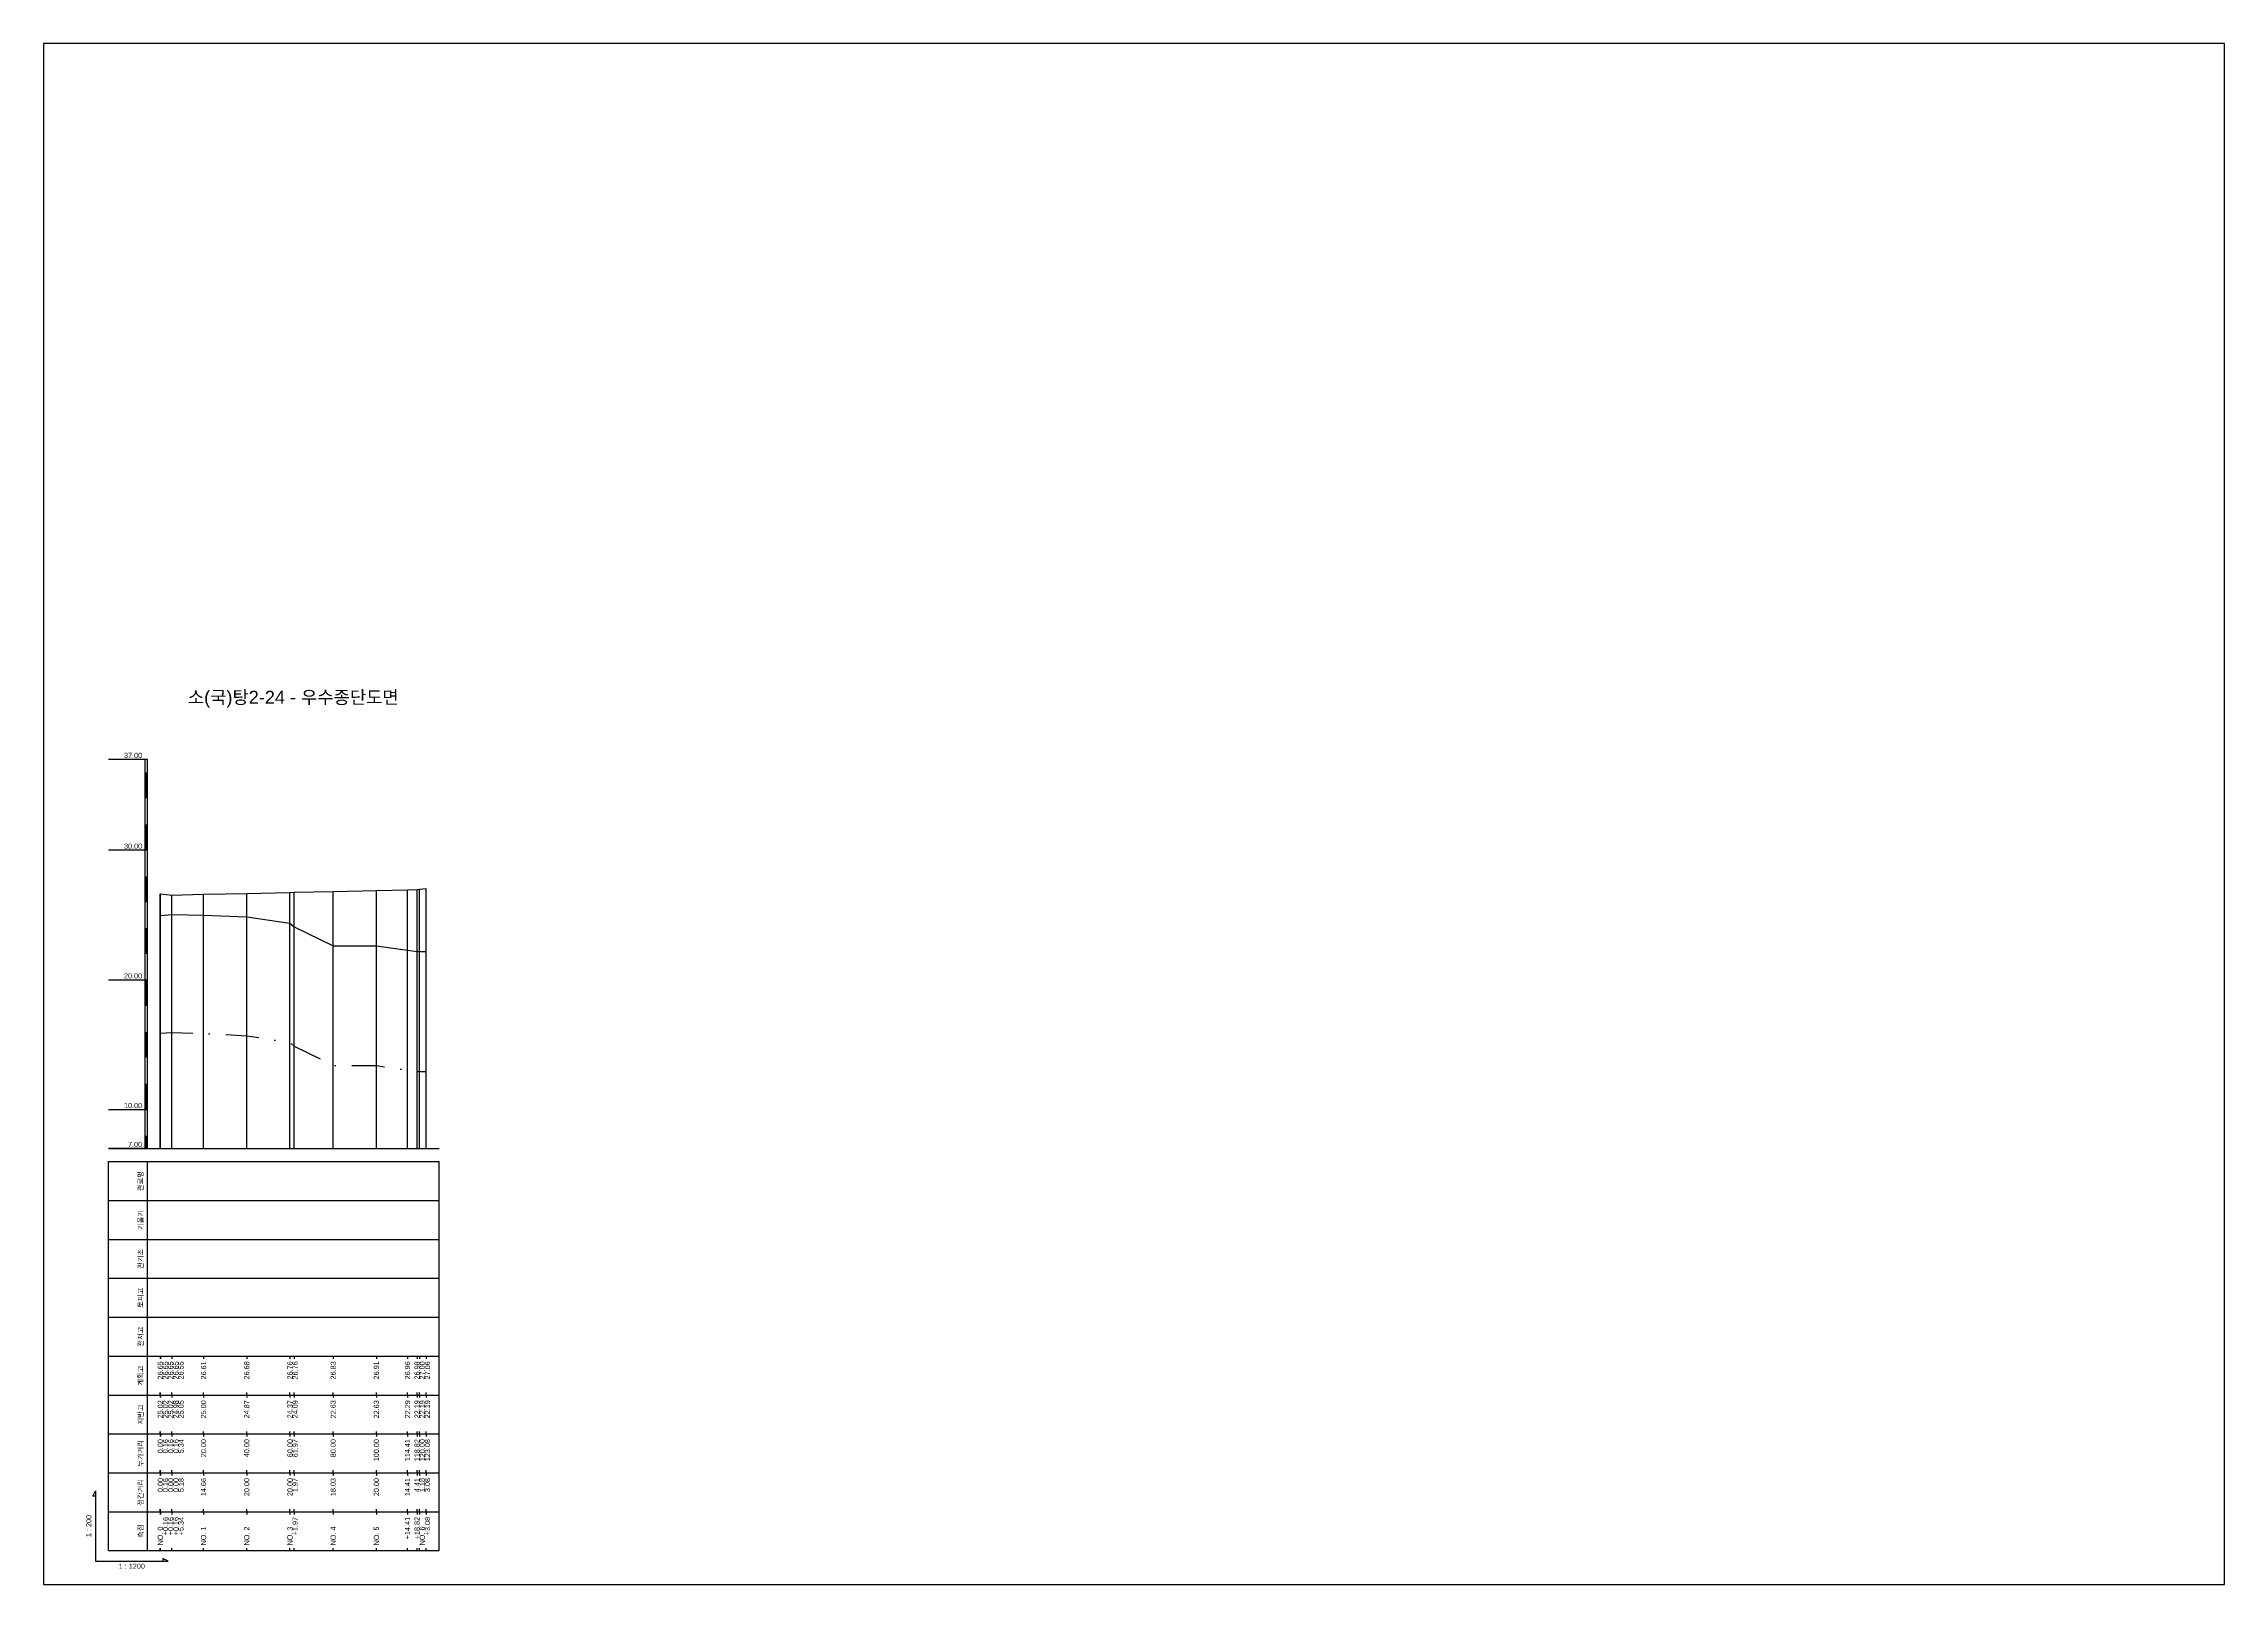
# Model space of a CAD drawing. Header units: millimetres. Extents: x -105495 to 3444, y -108190 to 2013.
# Drawn here: x 20 to 861, y -56028 to -55434 of the extents above; entities that cross this region are included whole.
import ezdxf
from ezdxf.enums import TextEntityAlignment as Align

# ---------------------------------------------------------------- set-up
doc = ezdxf.new("R2010")
doc.units = ezdxf.units.MM
doc.linetypes.add('DASHDOT', pattern=[25.4, 12.7, -6.35, 0, -6.35])
for name, color, linetype in [('KZ_종단_계획선', 1, 'Continuous'), ('KZ_종단_노선명', 7, 'Continuous'), ('KZ_종단_도각', 7, 'Continuous'), ('KZ_종단_수직선', 7, 'Continuous'), ('KZ_종단_암선1', 56, 'DASHDOT'), ('KZ_종단_지반선', 3, 'Continuous'), ('KZ_종단_테이블문자', 7, 'Continuous'), ('KZ_종단_테이블선', 7, 'Continuous'), ('KZ_종단_폴대', 7, 'Continuous')]:
    doc.layers.add(name, color=color, linetype=linetype)
doc.styles.get("Standard").update_dxf_attribs({"font": 'arial.ttf'})

msp = doc.modelspace()

# ---------------------------------------------------------------- linework, layer by layer
at = {"layer": 'KZ_종단_계획선'}
msp.add_lwpolyline([(65, -55761.77), (65.13, -55761.75), (65.13, -55761.75), (65.13, -55761.75), (69.45, -55762.25), (81.67, -55761.97), (98.33, -55761.59), (115, -55761.21), (116.64, -55761.18), (131.67, -55760.84), (148.33, -55760.46), (160.34, -55760.18), (164.02, -55760.1), (165, -55759.99), (167.56, -55759.69)], dxfattribs=at)
at = {"layer": 'KZ_종단_도각'}
msp.add_lwpolyline([(20, -56028), (861, -56028), (861, -55434), (20, -55434)], close=True, dxfattribs=at)
at = {"layer": 'KZ_종단_수직선'}
for p, q in [((65, -55860), (65, -55761.77)), ((65.13, -55860), (65.13, -55761.75)), ((65.13, -55860), (65.13, -55761.75)), ((65.13, -55860), (65.13, -55761.75)), ((69.45, -55860), (69.45, -55762.25)), ((81.67, -55860), (81.67, -55761.97)), ((98.33, -55860), (98.33, -55761.59)), ((115, -55860), (115, -55761.21)), ((116.64, -55860), (116.64, -55761.18)), ((131.67, -55860), (131.67, -55760.84)), ((148.33, -55860), (148.33, -55760.46)), ((160.34, -55860), (160.34, -55760.18)), ((164.02, -55860), (164.02, -55760.1)), ((165, -55860), (165, -55759.99)), ((167.57, -55860), (167.57, -55759.69))]:
    msp.add_line(p, q, dxfattribs=at)
at = {"layer": 'KZ_종단_암선1', "flags": 128}
msp.add_lwpolyline([(65, -55815.34), (65.13, -55815.33), (65.13, -55815.33), (65.13, -55815.5), (69.45, -55815.24), (81.67, -55815.61), (98.33, -55816.46), (115, -55819.07), (116.64, -55820.5), (131.67, -55827.91), (148.33, -55828.01), (160.34, -55829.74), (164.02, -55830.27), (165, -55830.28), (167.57, -55830.29)], dxfattribs=at)
at = {"layer": 'KZ_종단_지반선', "flags": 128}
msp.add_lwpolyline([(65, -55769.92), (65.13, -55769.91), (65.13, -55769.91), (65.13, -55770.08), (69.45, -55769.77), (81.67, -55770), (98.33, -55770.67), (115, -55773.13), (116.64, -55774.54), (131.67, -55781.84), (148.33, -55781.84), (160.34, -55783.53), (164.02, -55784.05), (165, -55784.05), (167.57, -55784.05)], dxfattribs=at)
at = {"layer": 'KZ_종단_테이블선'}
for p, q in [((45, -55860), (172.57, -55860)), ((45, -55880), (45, -55865)), ((45, -55865), (172.57, -55865)), ((60, -55880), (60, -55865)), ((172.57, -55880), (172.57, -55865)), ((45, -55895), (45, -55880)), ((45, -55880), (172.57, -55880)), ((60, -55895), (60, -55880)), ((172.57, -55895), (172.57, -55880)), ((45, -55910), (45, -55895)), ((45, -55895), (172.57, -55895)), ((60, -55910), (60, -55895)), ((172.57, -55910), (172.57, -55895)), ((45, -55925), (45, -55910)), ((45, -55910), (172.57, -55910)), ((60, -55925), (60, -55910)), ((172.57, -55925), (172.57, -55910)), ((45, -55940), (45, -55925)), ((45, -55925), (172.57, -55925)), ((60, -55940), (60, -55925)), ((172.57, -55940), (172.57, -55925)), ((45, -55955), (45, -55940)), ((45, -55940), (172.57, -55940)), ((60, -55955), (60, -55940)), ((65, -55940), (65, -55941)), ((65.13, -55940), (65.13, -55941)), ((65.13, -55940), (65.13, -55941)), ((65.13, -55940), (65.13, -55941)), ((69.45, -55940), (69.45, -55941)), ((81.67, -55940), (81.67, -55941)), ((98.33, -55940), (98.33, -55941)), ((115, -55940), (115, -55941)), ((116.64, -55940), (116.64, -55941)), ((131.67, -55940), (131.67, -55941)), ((148.33, -55940), (148.33, -55941)), ((160.34, -55940), (160.34, -55941)), ((164.02, -55940), (164.02, -55941)), ((165, -55940), (165, -55941)), ((167.57, -55940), (167.57, -55941)), ((172.57, -55955), (172.57, -55940)), ((45, -55970), (45, -55955)), ((45, -55955), (172.57, -55955)), ((60, -55970), (60, -55955)), ((65, -55955), (65, -55954)), ((65, -55955), (65, -55956)), ((65.13, -55955), (65.13, -55954)), ((65.13, -55955), (65.13, -55954)), ((65.13, -55955), (65.13, -55954)), ((65.13, -55955), (65.13, -55956)), ((65.13, -55955), (65.13, -55956)), ((65.13, -55955), (65.13, -55956)), ((69.45, -55955), (69.45, -55954)), ((69.45, -55955), (69.45, -55956)), ((81.67, -55955), (81.67, -55954)), ((81.67, -55955), (81.67, -55956)), ((98.33, -55955), (98.33, -55954)), ((98.33, -55955), (98.33, -55956)), ((115, -55955), (115, -55954)), ((115, -55955), (115, -55956)), ((116.64, -55955), (116.64, -55954)), ((116.64, -55955), (116.64, -55956)), ((131.67, -55955), (131.67, -55954)), ((131.67, -55955), (131.67, -55956)), ((148.33, -55955), (148.33, -55954)), ((148.33, -55955), (148.33, -55956)), ((160.34, -55955), (160.34, -55954)), ((160.34, -55955), (160.34, -55956)), ((164.02, -55955), (164.02, -55954)), ((164.02, -55955), (164.02, -55956)), ((165, -55955), (165, -55954)), ((165, -55955), (165, -55956)), ((167.57, -55955), (167.57, -55954)), ((167.57, -55955), (167.57, -55956)), ((172.57, -55970), (172.57, -55955)), ((45, -55985), (45, -55970)), ((45, -55970), (172.57, -55970)), ((60, -55985), (60, -55970)), ((65, -55970), (65, -55969)), ((65, -55970), (65, -55971)), ((65.13, -55970), (65.13, -55969)), ((65.13, -55970), (65.13, -55969)), ((65.13, -55970), (65.13, -55969)), ((65.13, -55970), (65.13, -55971)), ((65.13, -55970), (65.13, -55971)), ((65.13, -55970), (65.13, -55971)), ((69.45, -55970), (69.45, -55969)), ((69.45, -55970), (69.45, -55971)), ((81.67, -55970), (81.67, -55969)), ((81.67, -55970), (81.67, -55971)), ((98.33, -55970), (98.33, -55969)), ((98.33, -55970), (98.33, -55971)), ((115, -55970), (115, -55969)), ((115, -55970), (115, -55971)), ((116.64, -55970), (116.64, -55969)), ((116.64, -55970), (116.64, -55971)), ((131.67, -55970), (131.67, -55969)), ((131.67, -55970), (131.67, -55971)), ((148.33, -55970), (148.33, -55969)), ((148.33, -55970), (148.33, -55971)), ((160.34, -55970), (160.34, -55969)), ((160.34, -55970), (160.34, -55971)), ((164.02, -55970), (164.02, -55969)), ((164.02, -55970), (164.02, -55971)), ((165, -55970), (165, -55969)), ((165, -55970), (165, -55971)), ((167.57, -55970), (167.57, -55969)), ((167.57, -55970), (167.57, -55971)), ((172.57, -55985), (172.57, -55970)), ((45, -56000), (45, -55985)), ((45, -55985), (172.57, -55985)), ((60, -56000), (60, -55985)), ((65, -55985), (65, -55984)), ((65, -55985), (65, -55986)), ((65.13, -55985), (65.13, -55984)), ((65.13, -55985), (65.13, -55984)), ((65.13, -55985), (65.13, -55984)), ((65.13, -55985), (65.13, -55986)), ((65.13, -55985), (65.13, -55986)), ((65.13, -55985), (65.13, -55986)), ((69.45, -55985), (69.45, -55984)), ((69.45, -55985), (69.45, -55986)), ((81.67, -55985), (81.67, -55984)), ((81.67, -55985), (81.67, -55986)), ((98.33, -55985), (98.33, -55984)), ((98.33, -55985), (98.33, -55986)), ((115, -55985), (115, -55984)), ((115, -55985), (115, -55986)), ((116.64, -55985), (116.64, -55984)), ((116.64, -55985), (116.64, -55986)), ((131.67, -55985), (131.67, -55984)), ((131.67, -55985), (131.67, -55986)), ((148.33, -55985), (148.33, -55984)), ((148.33, -55985), (148.33, -55986)), ((160.34, -55985), (160.34, -55984)), ((160.34, -55985), (160.34, -55986)), ((164.02, -55985), (164.02, -55984)), ((164.02, -55985), (164.02, -55986)), ((165, -55985), (165, -55984)), ((165, -55985), (165, -55986)), ((167.57, -55985), (167.57, -55984)), ((167.57, -55985), (167.57, -55986)), ((172.57, -56000), (172.57, -55985)), ((45, -56015), (45, -56000)), ((45, -56000), (172.57, -56000)), ((60, -56015), (60, -56000)), ((65, -56000), (65, -55999)), ((65, -56000), (65, -56001)), ((65.13, -56000), (65.13, -55999)), ((65.13, -56000), (65.13, -55999)), ((65.13, -56000), (65.13, -55999)), ((65.13, -56000), (65.13, -56001)), ((65.13, -56000), (65.13, -56001)), ((65.13, -56000), (65.13, -56001)), ((69.45, -56000), (69.45, -55999)), ((69.45, -56000), (69.45, -56001)), ((81.67, -56000), (81.67, -55999)), ((81.67, -56000), (81.67, -56001)), ((98.33, -56000), (98.33, -55999)), ((98.33, -56000), (98.33, -56001)), ((115, -56000), (115, -55999)), ((115, -56000), (115, -56001)), ((116.64, -56000), (116.64, -55999)), ((116.64, -56000), (116.64, -56001)), ((131.67, -56000), (131.67, -55999)), ((131.67, -56000), (131.67, -56001)), ((148.33, -56000), (148.33, -55999)), ((148.33, -56000), (148.33, -56001)), ((160.34, -56000), (160.34, -55999)), ((160.34, -56000), (160.34, -56001)), ((164.02, -56000), (164.02, -55999)), ((164.02, -56000), (164.02, -56001)), ((165, -56000), (165, -55999)), ((165, -56000), (165, -56001)), ((167.57, -56000), (167.57, -55999)), ((167.57, -56000), (167.57, -56001)), ((172.57, -56015), (172.57, -56000)), ((45, -56015), (172.57, -56015)), ((65, -56015), (65, -56014)), ((65.13, -56015), (65.13, -56014)), ((65.13, -56015), (65.13, -56014)), ((65.13, -56015), (65.13, -56014)), ((69.45, -56015), (69.45, -56014)), ((81.67, -56015), (81.67, -56014)), ((98.33, -56015), (98.33, -56014)), ((115, -56015), (115, -56014)), ((116.64, -56015), (116.64, -56014)), ((131.67, -56015), (131.67, -56014)), ((148.33, -56015), (148.33, -56014)), ((160.34, -56015), (160.34, -56014)), ((164.02, -56015), (164.02, -56014)), ((165, -56015), (165, -56014)), ((167.57, -56015), (167.57, -56014))]:
    msp.add_line(p, q, dxfattribs=at)
msp.add_lwpolyline([(40, -55994), (39, -55994), (40, -55992), (40, -56019), (68, -56019), (66, -56018), (66, -56019)], dxfattribs=at)
at = {"layer": 'KZ_종단_폴대'}
for p, q in [((60, -55710), (45, -55710)), ((60, -55745), (45, -55745)), ((60, -55795), (45, -55795)), ((60, -55845), (45, -55845)), ((60, -55860), (45, -55860))]:
    msp.add_line(p, q, dxfattribs=at)
msp.add_lwpolyline([(60, -55860), (60, -55710), (59, -55710), (59, -55860), (60, -55860)], dxfattribs=at)
at = {"layer": 'KZ_종단_폴대', "const_width": 1}
for points in [[(59.5, -55725), (59.5, -55715)], [(59.5, -55745), (59.5, -55735)], [(59.5, -55765), (59.5, -55755)], [(59.5, -55785), (59.5, -55775)], [(59.5, -55805), (59.5, -55795)], [(59.5, -55825), (59.5, -55815)], [(59.5, -55845), (59.5, -55835)], [(59.5, -55860), (59.5, -55855)]]:
    msp.add_lwpolyline(points, dxfattribs=at)

# ---------------------------------------------------------------- texts
at = {"layer": 'KZ_종단_노선명'}
msp.add_text('소(국)탕2-24 - 우수종단도면', height=5, dxfattribs=at).set_placement((116.28, -55690), align=Align.BOTTOM_CENTER)
at = {"layer": 'KZ_종단_테이블문자'}
for s, p in [('26.65', (65, -55942)), ('26.65', (67, -55942)), ('26.65', (69, -55942)), ('26.65', (71, -55942)), ('26.55', (73, -55942)), ('26.61', (81.67, -55942)), ('26.68', (98.33, -55942)), ('26.76', (115, -55942)), ('26.76', (117, -55942)), ('26.83', (131.67, -55942)), ('26.91', (148.33, -55942)), ('26.96', (160.34, -55942)), ('26.98', (164.02, -55942)), ('27.00', (166.02, -55942)), ('27.06', (168.02, -55942)), ('25.02', (65, -55957)), ('25.02', (67, -55957)), ('25.02', (69, -55957)), ('24.98', (71, -55957)), ('25.05', (73, -55957)), ('25.00', (81.67, -55957)), ('24.87', (98.33, -55957)), ('24.37', (115, -55957)), ('24.09', (117, -55957)), ('22.63', (131.67, -55957)), ('22.63', (148.33, -55957)), ('22.29', (160.34, -55957)), ('22.19', (164.02, -55957)), ('22.19', (166.02, -55957)), ('22.19', (168.02, -55957)), ('0.00', (65, -55972)), ('0.16', (67, -55972)), ('0.16', (69, -55972)), ('0.16', (71, -55972)), ('5.34', (73, -55972)), ('20.00', (81.67, -55972)), ('40.00', (98.33, -55972)), ('60.00', (115, -55972)), ('61.97', (117, -55972)), ('80.00', (131.67, -55972)), ('100.00', (148.33, -55972)), ('114.41', (160.34, -55972)), ('118.82', (164.02, -55972)), ('120.00', (166.02, -55972)), ('123.08', (168.02, -55972)), ('0.00', (65, -55987)), ('0.16', (67, -55987)), ('0.00', (69, -55987)), ('0.00', (71, -55987)), ('5.18', (73, -55987)), ('14.66', (81.67, -55987)), ('20.00', (98.33, -55987)), ('20.00', (115, -55987)), ('1.97', (117, -55987)), ('18.03', (131.67, -55987)), ('20.00', (148.33, -55987)), ('14.41', (160.34, -55987)), ('4.41', (164.02, -55987)), ('1.18', (166.02, -55987)), ('3.08', (168.02, -55987)), ('+0.16', (67, -56002)), ('+0.16', (69, -56002)), ('+0.16', (71, -56002)), ('+5.34', (73, -56002)), ('+1.97', (117, -56002)), ('+14.41', (160.34, -56002)), ('+18.82', (164.02, -56002)), ('+3.08', (168.02, -56002))]:
    msp.add_text(s, height=2, rotation=90, dxfattribs=at).set_placement(p, align=Align.MIDDLE_RIGHT)
for s, p in [('NO. 0', (65, -56013)), ('NO. 1', (81.67, -56013)), ('NO. 2', (98.33, -56013)), ('NO. 3', (115, -56013)), ('NO. 4', (131.67, -56013)), ('NO. 5', (148.33, -56013)), ('NO. 6', (166.02, -56013))]:
    msp.add_text(s, height=2, rotation=90, dxfattribs=at).set_placement(p, align=Align.MIDDLE_LEFT)
at = {"layer": 'KZ_종단_테이블선'}
for s, p in [('관로명', (59, -55872.5)), ('기울기', (59, -55887.5)), ('관기초', (59, -55902.5)), ('토피고', (59, -55917.5)), ('관저고', (59, -55932.5)), ('계획고', (59, -55947.5)), ('지반고', (59, -55962.5)), ('누가거리', (59, -55977.5)), ('점간거리', (59, -55992.5)), ('1 : 200', (39, -56005.5)), ('측점', (59, -56007.5))]:
    msp.add_text(s, height=2, rotation=90, dxfattribs=at).set_placement(p, align=Align.BOTTOM_CENTER)
msp.add_text('1 : 1200', height=2, dxfattribs=at).set_placement((54, -56020), align=Align.TOP_CENTER)
at = {"layer": 'KZ_종단_폴대'}
for s, p in [('37.00', (58, -55710)), ('30.00', (58, -55745)), ('20.00', (58, -55795)), ('10.00', (58, -55845)), ('7.00', (58, -55860))]:
    msp.add_text(s, height=2, dxfattribs=at).set_placement(p, align=Align.BOTTOM_RIGHT)

doc.saveas('drawing.dxf')
